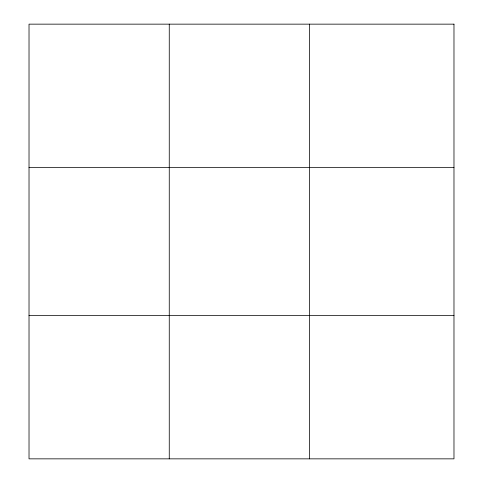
<?xml version="1.0" encoding="UTF-8"?>
<svg xmlns="http://www.w3.org/2000/svg" width="483" height="483" viewBox="0 0 483 483"><rect width="100%" height="100%" fill="white"/><g stroke="black" fill="none" stroke-linecap="round" stroke-linejoin="round"><path stroke-width="0.72" d="M169.261 458.85L169.261 24.15M309.494 458.85L309.494 24.15M29.022 167.601L453.978 167.601M29.022 315.399L453.978 315.399M453.978 24.15L453.978 458.85L29.022 458.85L29.022 24.15L453.978 24.15"/></g></svg>
